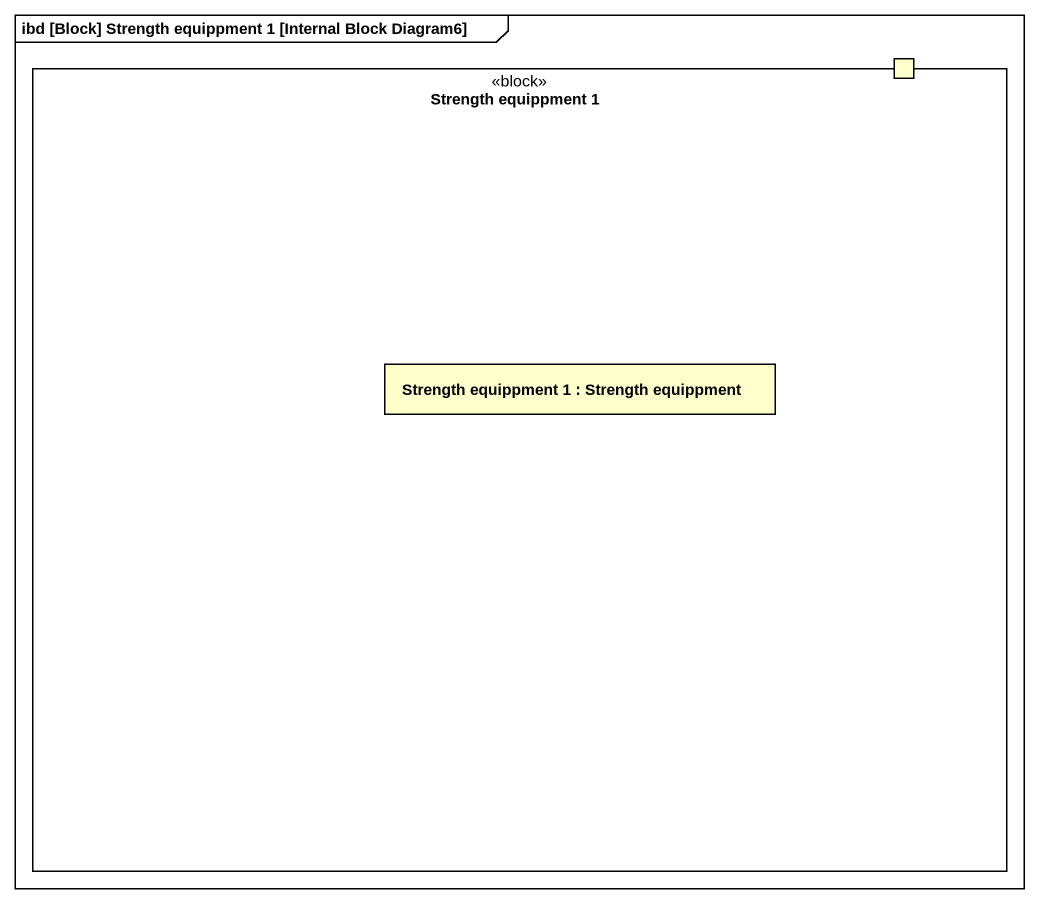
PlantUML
@startuml
mainframe ibd [Block] Strength equippment 1 [Internal Block Diagram6]
rectangle "Strength equippment 1" as Strength_equippment_1 <<block>> {
  port " " as port1 #FFFFCC
  rectangle "Strength equippment 1 : Strength equippment" as Strength_equippment_1_2 #FFFFCC
}
@enduml
